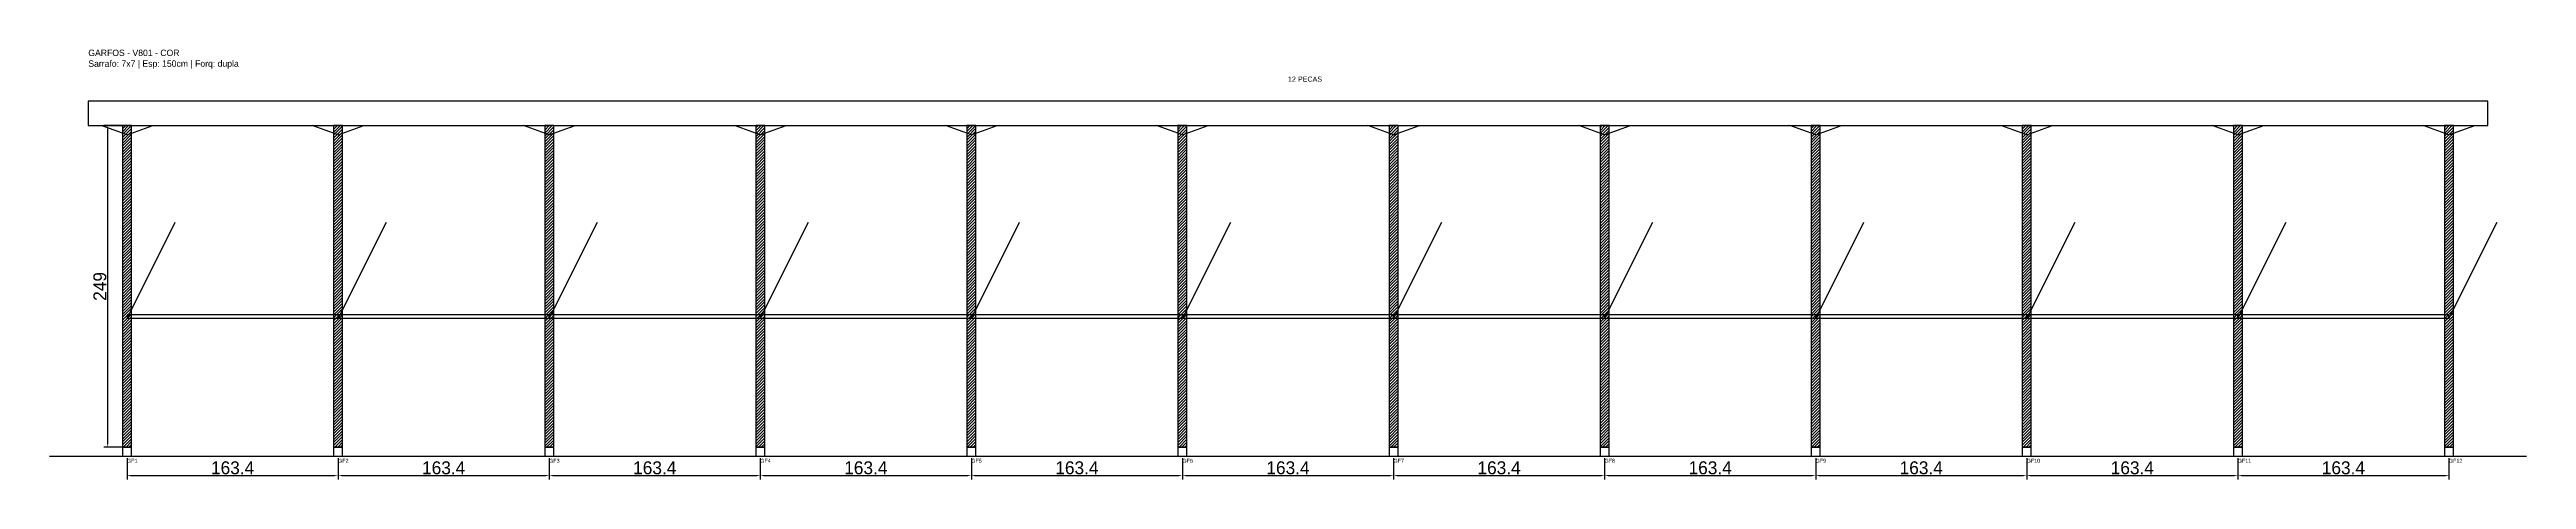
# Model space of a CAD drawing. Header units: metres. Extents: x -30 to 1887, y -25 to 308.
import ezdxf

# ---------------------------------------------------------------- set-up
doc = ezdxf.new("R2010")
doc.units = ezdxf.units.M
for name, color, linetype in [('BARRA_ANCORAGEM', 1, 'Continuous'), ('COTA', 241, 'Continuous'), ('GARFOS OK', 3, 'Continuous'), ('NOME DA VIGA', 6, 'Continuous'), ('SARR_7x7', 40, 'Continuous'), ('TIRAS REESCORAMENTO', 252, 'Continuous'), ('VIGAS', 3, 'Continuous')]:
    doc.layers.add(name, color=color, linetype=linetype)
doc.dimstyles.new('EZ DXF', dxfattribs={"dimtxt": 10, "dimasz": 3.5, "dimexe": 3, "dimexo": 1.5, "dimgap": 1, "dimtad": 1, "dimdec": 1, "dimdsep": 46, "dimcen": 2.5, "dimazin": 3, "dimtfac": 1, "dimtmove": 0, "dimatfit": 3})

msp = doc.modelspace()

# ---------------------------------------------------------------- hatches: boundary and pattern name
at = {"layer": 'COTA'}
h = msp.add_hatch(dxfattribs=at)
h.set_pattern_fill('ANSI31', scale=0.5)
h.paths.add_polyline_path([(26.5, 0), (33.5, 0), (33.5, 249), (26.5, 249)])
h = msp.add_hatch(dxfattribs=at)
h.set_pattern_fill('ANSI31', scale=0.5)
h.paths.add_polyline_path([(189.86, 0), (196.86, 0), (196.86, 249), (189.86, 249)])
h = msp.add_hatch(dxfattribs=at)
h.set_pattern_fill('ANSI31', scale=0.5)
h.paths.add_polyline_path([(353.23, 0), (360.23, 0), (360.23, 249), (353.23, 249)])
h = msp.add_hatch(dxfattribs=at)
h.set_pattern_fill('ANSI31', scale=0.5)
h.paths.add_polyline_path([(516.59, 0), (523.59, 0), (523.59, 249), (516.59, 249)])
h = msp.add_hatch(dxfattribs=at)
h.set_pattern_fill('ANSI31', scale=0.5)
h.paths.add_polyline_path([(679.95, 0), (686.95, 0), (686.95, 249), (679.95, 249)])
h = msp.add_hatch(dxfattribs=at)
h.set_pattern_fill('ANSI31', scale=0.5)
h.paths.add_polyline_path([(843.32, 0), (850.32, 0), (850.32, 249), (843.32, 249)])
h = msp.add_hatch(dxfattribs=at)
h.set_pattern_fill('ANSI31', scale=0.5)
h.paths.add_polyline_path([(1006.68, 0), (1013.68, 0), (1013.68, 249), (1006.68, 249)])
h = msp.add_hatch(dxfattribs=at)
h.set_pattern_fill('ANSI31', scale=0.5)
h.paths.add_polyline_path([(1170.05, 0), (1177.05, 0), (1177.05, 249), (1170.05, 249)])
h = msp.add_hatch(dxfattribs=at)
h.set_pattern_fill('ANSI31', scale=0.5)
h.paths.add_polyline_path([(1333.41, 0), (1340.41, 0), (1340.41, 249), (1333.41, 249)])
h = msp.add_hatch(dxfattribs=at)
h.set_pattern_fill('ANSI31', scale=0.5)
h.paths.add_polyline_path([(1496.77, 0), (1503.77, 0), (1503.77, 249), (1496.77, 249)])
h = msp.add_hatch(dxfattribs=at)
h.set_pattern_fill('ANSI31', scale=0.5)
h.paths.add_polyline_path([(1660.14, 0), (1667.14, 0), (1667.14, 249), (1660.14, 249)])
h = msp.add_hatch(dxfattribs=at)
h.set_pattern_fill('ANSI31', scale=0.5)
h.paths.add_polyline_path([(1823.5, 0), (1830.5, 0), (1830.5, 249), (1823.5, 249)])

# ---------------------------------------------------------------- linework, layer by layer
at = {"layer": 'BARRA_ANCORAGEM'}
for p, q in [((30, 99.6), (67.35, 174.3)), ((193.36, 99.6), (230.71, 174.3)), ((356.73, 99.6), (394.08, 174.3)), ((520.09, 99.6), (557.44, 174.3)), ((683.45, 99.6), (720.8, 174.3)), ((846.82, 99.6), (884.17, 174.3)), ((1010.18, 99.6), (1047.53, 174.3)), ((1173.55, 99.6), (1210.9, 174.3)), ((1336.91, 99.6), (1374.26, 174.3)), ((1500.27, 99.6), (1537.62, 174.3)), ((1663.64, 99.6), (1700.99, 174.3)), ((1827, 99.6), (1864.35, 174.3))]:
    msp.add_line(p, q, dxfattribs=at)
at = {"layer": 'GARFOS OK'}
for p, q in [((30, 242), (10, 249)), ((10, 249), (50, 249)), ((30, 242), (50, 249)), ((193.36, 242), (173.36, 249)), ((173.36, 249), (213.36, 249)), ((193.36, 242), (213.36, 249)), ((356.73, 242), (336.73, 249)), ((336.73, 249), (376.73, 249)), ((356.73, 242), (376.73, 249)), ((520.09, 242), (500.09, 249)), ((500.09, 249), (540.09, 249)), ((520.09, 242), (540.09, 249)), ((683.45, 242), (663.45, 249)), ((663.45, 249), (703.45, 249)), ((683.45, 242), (703.45, 249)), ((846.82, 242), (826.82, 249)), ((826.82, 249), (866.82, 249)), ((846.82, 242), (866.82, 249)), ((1010.18, 242), (990.18, 249)), ((990.18, 249), (1030.18, 249)), ((1010.18, 242), (1030.18, 249)), ((1173.55, 242), (1153.55, 249)), ((1153.55, 249), (1193.55, 249)), ((1173.55, 242), (1193.55, 249)), ((1336.91, 242), (1316.91, 249)), ((1316.91, 249), (1356.91, 249)), ((1336.91, 242), (1356.91, 249)), ((1500.27, 242), (1480.27, 249)), ((1480.27, 249), (1520.27, 249)), ((1500.27, 242), (1520.27, 249)), ((1663.64, 242), (1643.64, 249)), ((1643.64, 249), (1683.64, 249)), ((1663.64, 242), (1683.64, 249)), ((1827, 242), (1807, 249)), ((1807, 249), (1847, 249)), ((1827, 242), (1847, 249))]:
    msp.add_line(p, q, dxfattribs=at)
at = {"layer": 'GARFOS OK', "linetype": 'CONTINUOUS'}
msp.add_line((-30, -7), (1887, -7), dxfattribs=at)
at = {"layer": 'GARFOS OK'}
for points in [[(26.5, 0), (33.5, 0), (33.5, 249), (26.5, 249), (26.5, 0)], [(189.86, 0), (196.86, 0), (196.86, 249), (189.86, 249), (189.86, 0)], [(353.23, 0), (360.23, 0), (360.23, 249), (353.23, 249), (353.23, 0)], [(516.59, 0), (523.59, 0), (523.59, 249), (516.59, 249), (516.59, 0)], [(679.95, 0), (686.95, 0), (686.95, 249), (679.95, 249), (679.95, 0)], [(843.32, 0), (850.32, 0), (850.32, 249), (843.32, 249), (843.32, 0)], [(1006.68, 0), (1013.68, 0), (1013.68, 249), (1006.68, 249), (1006.68, 0)], [(1170.05, 0), (1177.05, 0), (1177.05, 249), (1170.05, 249), (1170.05, 0)], [(1333.41, 0), (1340.41, 0), (1340.41, 249), (1333.41, 249), (1333.41, 0)], [(1496.77, 0), (1503.77, 0), (1503.77, 249), (1496.77, 249), (1496.77, 0)], [(1660.14, 0), (1667.14, 0), (1667.14, 249), (1660.14, 249), (1660.14, 0)], [(1823.5, 0), (1830.5, 0), (1830.5, 249), (1823.5, 249), (1823.5, 0)]]:
    msp.add_lwpolyline(points, dxfattribs=at)
at = {"layer": 'SARR_7x7'}
for points in [[(26.5, -7), (33.5, -7), (33.5, 0), (26.5, 0), (26.5, -7)], [(189.86, -7), (196.86, -7), (196.86, 0), (189.86, 0), (189.86, -7)], [(353.23, -7), (360.23, -7), (360.23, 0), (353.23, 0), (353.23, -7)], [(516.59, -7), (523.59, -7), (523.59, 0), (516.59, 0), (516.59, -7)], [(679.95, -7), (686.95, -7), (686.95, 0), (679.95, 0), (679.95, -7)], [(843.32, -7), (850.32, -7), (850.32, 0), (843.32, 0), (843.32, -7)], [(1006.68, -7), (1013.68, -7), (1013.68, 0), (1006.68, 0), (1006.68, -7)], [(1170.05, -7), (1177.05, -7), (1177.05, 0), (1170.05, 0), (1170.05, -7)], [(1333.41, -7), (1340.41, -7), (1340.41, 0), (1333.41, 0), (1333.41, -7)], [(1496.77, -7), (1503.77, -7), (1503.77, 0), (1496.77, 0), (1496.77, -7)], [(1660.14, -7), (1667.14, -7), (1667.14, 0), (1660.14, 0), (1660.14, -7)], [(1823.5, -7), (1830.5, -7), (1830.5, 0), (1823.5, 0), (1823.5, -7)]]:
    msp.add_lwpolyline(points, dxfattribs=at)
at = {"layer": 'TIRAS REESCORAMENTO'}
for points in [[(30, 100), (193.36, 100), (193.36, 102.5), (30, 102.5), (30, 100)], [(193.36, 100), (356.73, 100), (356.73, 102.5), (193.36, 102.5), (193.36, 100)], [(356.73, 100), (520.09, 100), (520.09, 102.5), (356.73, 102.5), (356.73, 100)], [(520.09, 100), (683.45, 100), (683.45, 102.5), (520.09, 102.5), (520.09, 100)], [(683.45, 100), (846.82, 100), (846.82, 102.5), (683.45, 102.5), (683.45, 100)], [(846.82, 100), (1010.18, 100), (1010.18, 102.5), (846.82, 102.5), (846.82, 100)], [(1010.18, 100), (1173.55, 100), (1173.55, 102.5), (1010.18, 102.5), (1010.18, 100)], [(1173.55, 100), (1336.91, 100), (1336.91, 102.5), (1173.55, 102.5), (1173.55, 100)], [(1336.91, 100), (1500.27, 100), (1500.27, 102.5), (1336.91, 102.5), (1336.91, 100)], [(1500.27, 100), (1663.64, 100), (1663.64, 102.5), (1500.27, 102.5), (1500.27, 100)], [(1663.64, 100), (1827, 100), (1827, 102.5), (1663.64, 102.5), (1663.64, 100)]]:
    msp.add_lwpolyline(points, dxfattribs=at)
at = {"layer": 'VIGAS'}
msp.add_lwpolyline([(0, 249), (1857, 249), (1857, 268), (0, 268), (0, 249)], dxfattribs=at)

# ---------------------------------------------------------------- texts
at = {"layer": 'NOME DA VIGA'}
for s, height, p in [('12 PECAS', 4, (928.5, 283)), ('GF1', 3, (30, -12)), ('GF2', 3, (193.36, -12)), ('GF3', 3, (356.73, -12)), ('GF4', 3, (520.09, -12)), ('GF5', 3, (683.45, -12)), ('GF6', 3, (846.82, -12)), ('GF7', 3, (1010.18, -12)), ('GF8', 3, (1173.55, -12)), ('GF9', 3, (1336.91, -12)), ('GF10', 3, (1500.27, -12)), ('GF11', 3, (1663.64, -12)), ('GF12', 3, (1827, -12))]:
    msp.add_text(s, height=height, dxfattribs=at).set_placement(p)
at = {"layer": 'NOME DA VIGA', "insert": (0, 293), "char_height": 5, "attachment_point": 7}
msp.add_mtext('GARFOS - V801 - COR\\PSarrafo: 7x7 | Esp: 150cm | Forq: dupla', dxfattribs=at)

# ---------------------------------------------------------------- dimensions: what is measured, and where the dimension line sits
at = {"layer": 'COTA'}
msp.add_linear_dim(base=(15, 0), p1=(30, 0), p2=(30, 249), angle=90, dimstyle='EZ DXF', dxfattribs=at).render()
for base, p1, p2 in [((30, -22), (30, -7), (193.36, -7)), ((193.36, -22), (193.36, -7), (356.73, -7)), ((356.73, -22), (356.73, -7), (520.09, -7)), ((520.09, -22), (520.09, -7), (683.45, -7)), ((683.45, -22), (683.45, -7), (846.82, -7)), ((846.82, -22), (846.82, -7), (1010.18, -7)), ((1010.18, -22), (1010.18, -7), (1173.55, -7)), ((1173.55, -22), (1173.55, -7), (1336.91, -7)), ((1336.91, -22), (1336.91, -7), (1500.27, -7)), ((1500.27, -22), (1500.27, -7), (1663.64, -7)), ((1663.64, -22), (1663.64, -7), (1827, -7))]:
    msp.add_linear_dim(base=base, p1=p1, p2=p2, dimstyle='EZ DXF', dxfattribs=at).render()

doc.saveas('drawing.dxf')
